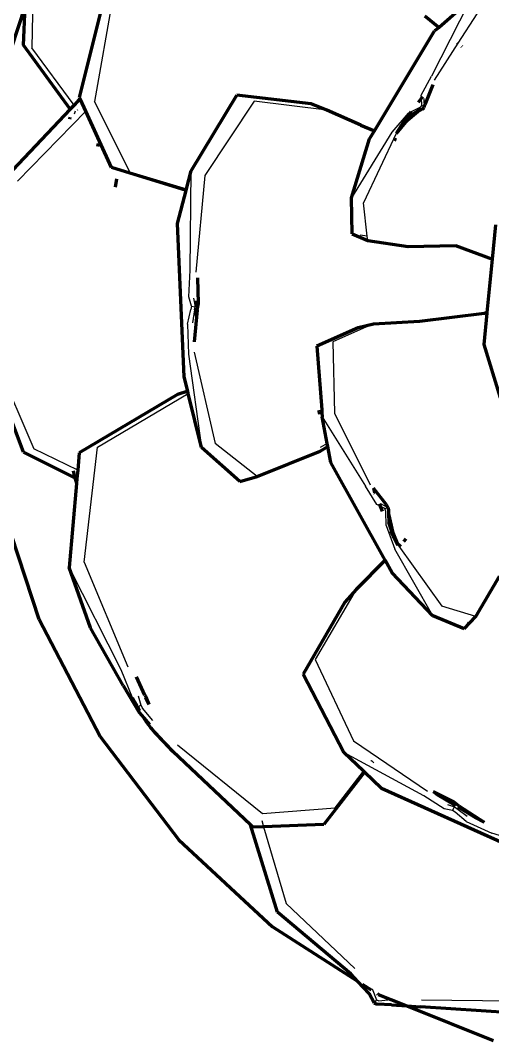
# Model space of a CAD drawing. Header units: millimetres. Extents: x 4307 to 31003, y 2809 to 20009.
# Drawn here: x 14650.6 to 14703.3, y 12810.6 to 12924.7 of the extents above; entities that cross this region are included whole.
import ezdxf

# ---------------------------------------------------------------- set-up
doc = ezdxf.new("R2010")
doc.units = ezdxf.units.MM
doc.layers.add('ProfileEdges', color=7, linetype='Continuous')

msp = doc.modelspace()

# ---------------------------------------------------------------- linework, layer by layer
for p, q in [((14652.07, 12932.9), (14651.85, 12921.62)), ((14661.11, 12928.41), (14658.86, 12915.62)), ((14700.68, 12926.63), (14696.49, 12918.45)), ((14701.57, 12925.4), (14699.46, 12922.14)), ((14699.46, 12922.14), (14696.79, 12918.01)), ((14656.56, 12915.21), (14651.85, 12921.62)), ((14695.36, 12916.3), (14696.49, 12918.45)), ((14695.38, 12915.98), (14695.36, 12916.3)), ((14695.43, 12915.2), (14695.38, 12915.98)), ((14662.81, 12907.74), (14658.86, 12915.62)), ((14676.67, 12915.63), (14671.19, 12907.33)), ((14684.79, 12914.64), (14676.67, 12915.63)), ((14694.21, 12914.46), (14695.22, 12914.96)), ((14695.43, 12915.2), (14695.22, 12914.96)), ((14695.68, 12914.93), (14695.43, 12915.2)), ((14695.63, 12915.93), (14695.68, 12914.93)), ((14657.87, 12914.52), (14650.24, 12906.69)), ((14656.98, 12914.62), (14656.95, 12914.67)), ((14693.88, 12914.29), (14692.07, 12912.2)), ((14693.88, 12914.29), (14694.21, 12914.46)), ((14692.07, 12912.2), (14687.58, 12904.85)), ((14692.56, 12912.05), (14688.9, 12904.3)), ((14692.54, 12911.28), (14692.36, 12911.35)), ((14662.81, 12907.74), (14669.13, 12905.84)), ((14669.55, 12896.74), (14669.66, 12907.86)), ((14671.19, 12907.33), (14670.18, 12896.53)), ((14689.33, 12900.54), (14688.9, 12904.3)), ((14689.33, 12900.54), (14688.54, 12900.67)), ((14689.39, 12900.06), (14689.33, 12900.54)), ((14669.38, 12893.78), (14669.55, 12896.74)), ((14669.67, 12892.74), (14669.38, 12893.78)), ((14669.91, 12893.63), (14670.08, 12892.67)), ((14669.24, 12890.73), (14669.63, 12892.35)), ((14669.67, 12892.74), (14669.63, 12892.35)), ((14669.67, 12892.74), (14670.08, 12892.67)), ((14670.04, 12892.34), (14669.78, 12890.87)), ((14670.04, 12892.34), (14670.08, 12892.67)), ((14669.24, 12890.73), (14669.34, 12887.37)), ((14689.15, 12890.37), (14685.48, 12888.74)), ((14689.15, 12890.37), (14688.32, 12890.32)), ((14690.02, 12890.73), (14689.15, 12890.37)), ((14685.48, 12888.74), (14685.67, 12880.76)), ((14669.98, 12887.59), (14672.33, 12877.38)), ((14647.72, 12886.89), (14652.08, 12876.79)), ((14669.34, 12887.37), (14670.79, 12876.93)), ((14659.19, 12876.97), (14669.33, 12882.96)), ((14683.78, 12881.03), (14684.24, 12881.13)), ((14684.24, 12881.13), (14684.32, 12881.15)), ((14685.67, 12880.76), (14689.63, 12872.75)), ((14684.3, 12880.38), (14689.14, 12872.63)), ((14677.01, 12873.68), (14672.33, 12877.38)), ((14684.86, 12877.39), (14684.05, 12876.93)), ((14656.98, 12874.4), (14652.08, 12876.79)), ((14657.7, 12864.1), (14659.19, 12876.97)), ((14690.39, 12870.55), (14689.14, 12872.63)), ((14690.77, 12870.36), (14690.39, 12870.55)), ((14691.29, 12870.11), (14690.77, 12870.36)), ((14690.81, 12870.67), (14691.61, 12870.24)), ((14691.29, 12870.11), (14691.61, 12870.24)), ((14691.4, 12869.79), (14691.29, 12870.11)), ((14691.42, 12868.22), (14691.4, 12869.79)), ((14691.42, 12868.22), (14692.41, 12865.58)), ((14692.75, 12866.02), (14692.86, 12865.91)), ((14692.86, 12865.91), (14697.65, 12859.19)), ((14696.64, 12858.1), (14692.41, 12865.58)), ((14656, 12863.52), (14661.79, 12852.11)), ((14657.7, 12864.1), (14662.57, 12852.41)), ((14688.1, 12861.07), (14683.5, 12853.22)), ((14701.47, 12858.05), (14697.65, 12859.19)), ((14700.6, 12857.42), (14700.14, 12856.65)), ((14661.79, 12852.11), (14663.1, 12848.92)), ((14683.5, 12853.22), (14687.77, 12844.15)), ((14663.74, 12849.19), (14664.04, 12848.13)), ((14663.61, 12847.9), (14663.66, 12847.93)), ((14663.66, 12847.93), (14664.04, 12848.13)), ((14664.04, 12848.13), (14664.23, 12847.8)), ((14665.37, 12846.43), (14664.23, 12847.8)), ((14664.36, 12846.71), (14663.83, 12847.5)), ((14687.77, 12844.15), (14696.07, 12838.53)), ((14668.11, 12843.68), (14677.63, 12836.03)), ((14695.63, 12837.98), (14686.7, 12842.84)), ((14689.73, 12841.86), (14689.79, 12841.94)), ((14685.75, 12836.65), (14688.89, 12840.76)), ((14697.92, 12836.54), (14695.63, 12837.98)), ((14677.63, 12836.03), (14685.75, 12836.65)), ((14698.83, 12836.37), (14697.92, 12836.54)), ((14698.28, 12837.01), (14699.07, 12836.75)), ((14698.83, 12836.37), (14699.07, 12836.75)), ((14699.14, 12836.16), (14698.83, 12836.37)), ((14699.07, 12836.75), (14699.32, 12836.57)), ((14700.38, 12835.11), (14699.14, 12836.16)), ((14699.32, 12836.57), (14700.49, 12835.71)), ((14677.54, 12835.24), (14677.74, 12834.55)), ((14700.38, 12835.11), (14703.25, 12833.83)), ((14677.74, 12834.55), (14680.25, 12825.96)), ((14712.6, 12830.92), (14703.25, 12833.83)), ((14680.25, 12825.96), (14687.95, 12818.7)), ((14689.89, 12816.43), (14690.34, 12815.2)), ((14690.34, 12815.2), (14690.11, 12814.85)), ((14690.34, 12815.2), (14690.6, 12815.07)), ((14690.6, 12815.07), (14691.96, 12815.23)), ((14691.96, 12815.23), (14692.15, 12815.25)), ((14695.39, 12815.18), (14705.59, 12815.1))]:
    msp.add_line(p, q)
at = {"layer": 'ProfileEdges', "lineweight": 211}
for p, q in [((14657.16, 12916.07), (14660.31, 12928.62)), ((14647.98, 12916.79), (14651.09, 12926.24)), ((14650.9, 12921.9), (14651.09, 12926.24)), ((14700.06, 12926.28), (14697.34, 12923.9)), ((14695.77, 12925.2), (14697.34, 12923.9)), ((14690.12, 12912.33), (14696.85, 12923.5)), ((14697.34, 12923.9), (14696.85, 12923.5)), ((14656.13, 12914.76), (14650.9, 12921.9)), ((14699.37, 12922.21), (14699.46, 12922.14)), ((14699.86, 12921.8), (14699.9, 12921.77)), ((14696.65, 12917.46), (14695.77, 12915.22)), ((14657.27, 12915.83), (14657.16, 12916.07)), ((14669.66, 12907.86), (14674.74, 12916.31)), ((14683.06, 12915.35), (14674.74, 12916.31)), ((14695.38, 12915.98), (14695, 12915.48)), ((14695.49, 12916.12), (14695.38, 12915.98)), ((14656.56, 12915.21), (14656.13, 12914.76)), ((14657.15, 12915.84), (14656.56, 12915.21)), ((14657.27, 12915.83), (14657.15, 12915.84)), ((14657.87, 12914.52), (14657.27, 12915.83)), ((14684.79, 12914.64), (14683.06, 12915.35)), ((14695.49, 12914.74), (14695.68, 12914.93)), ((14695.68, 12914.93), (14695.77, 12915.22)), ((14656.13, 12914.76), (14649.07, 12907.28)), ((14656.08, 12913.86), (14656.05, 12913.65)), ((14656.72, 12914.35), (14656.63, 12914.38)), ((14660.76, 12908.24), (14657.87, 12914.52)), ((14688.59, 12912.98), (14684.79, 12914.64)), ((14693.07, 12912.84), (14694.28, 12914.13)), ((14694.21, 12914.46), (14693.58, 12913.63)), ((14694.96, 12914.47), (14693.59, 12913.29)), ((14694.28, 12914.13), (14693.59, 12913.29)), ((14695.33, 12914.8), (14694.28, 12914.13)), ((14694.96, 12914.47), (14694.28, 12914.13)), ((14695.33, 12914.8), (14694.96, 12914.47)), ((14695.49, 12914.74), (14694.96, 12914.47)), ((14688.59, 12912.98), (14690.12, 12912.33)), ((14693.59, 12913.29), (14692.56, 12912.05)), ((14693.07, 12912.84), (14692.56, 12912.05)), ((14693.58, 12913.63), (14693.07, 12912.84)), ((14693.59, 12913.29), (14693.07, 12912.84)), ((14687.58, 12904.85), (14689.58, 12911.45)), ((14689.58, 12911.45), (14690.12, 12912.33)), ((14659.24, 12910.59), (14659.31, 12910.9)), ((14692.38, 12911.4), (14692.56, 12911.33)), ((14669.08, 12905.65), (14660.76, 12908.24)), ((14661.21, 12906.02), (14661.36, 12906.97)), ((14669.13, 12905.84), (14669.66, 12907.86)), ((14669.08, 12905.65), (14669.13, 12905.84)), ((14668.12, 12901.97), (14669.08, 12905.65)), ((14687.65, 12900.81), (14687.58, 12904.85)), ((14668.87, 12884.84), (14668.12, 12901.97)), ((14703.31, 12897.97), (14703.68, 12901.81)), ((14687.65, 12900.81), (14689.39, 12900.06)), ((14689.39, 12900.06), (14693.91, 12899.42)), ((14693.91, 12899.42), (14699.17, 12899.5)), ((14699.17, 12899.5), (14703.31, 12897.97)), ((14702.73, 12892.01), (14703.31, 12897.97)), ((14670.48, 12893.04), (14670.41, 12895.9)), ((14670.19, 12893.34), (14670.16, 12892.74)), ((14670.33, 12892.3), (14669.99, 12888.74)), ((14670.14, 12892.51), (14670.1, 12891.69)), ((14670.33, 12892.3), (14670.48, 12893.04)), ((14695.15, 12891.02), (14690.02, 12890.73)), ((14702.38, 12891.9), (14695.15, 12891.02)), ((14702.73, 12892.01), (14702.38, 12891.9)), ((14702.38, 12888.44), (14702.72, 12891.94)), ((14702.72, 12891.94), (14702.38, 12891.9)), ((14702.72, 12891.94), (14702.73, 12892.01)), ((14688.32, 12890.32), (14683.68, 12888.25)), ((14690.02, 12890.73), (14688.32, 12890.32)), ((14683.68, 12888.25), (14684.24, 12881.13)), ((14704.21, 12882.47), (14702.38, 12888.44)), ((14650.93, 12876.41), (14647.04, 12886.69)), ((14669.26, 12883.23), (14668.87, 12884.84)), ((14669.26, 12883.23), (14668.12, 12882.87)), ((14669.33, 12882.96), (14669.26, 12883.23)), ((14670.79, 12876.93), (14669.33, 12882.96)), ((14668.12, 12882.87), (14657.15, 12876.32)), ((14684.26, 12880.86), (14683.8, 12880.76)), ((14684.24, 12881.13), (14684.26, 12880.86)), ((14684.32, 12880.87), (14684.26, 12880.86)), ((14684.26, 12880.86), (14684.3, 12880.38)), ((14684.86, 12877.39), (14684.3, 12880.38)), ((14684.92, 12877.03), (14684.86, 12877.39)), ((14656.67, 12873.53), (14650.93, 12876.41)), ((14657.15, 12876.32), (14656.98, 12874.4)), ((14675.09, 12873.13), (14670.79, 12876.93)), ((14677.01, 12873.68), (14684.08, 12876.54)), ((14684.08, 12876.54), (14684.92, 12877.03)), ((14685.26, 12875.24), (14684.92, 12877.03)), ((14691.31, 12864.34), (14685.26, 12875.24)), ((14656.46, 12874.32), (14656.63, 12873.66)), ((14656.98, 12874.4), (14656.89, 12873.42)), ((14656.84, 12872.9), (14656, 12863.52)), ((14656.67, 12873.53), (14656.84, 12872.9)), ((14656.89, 12873.42), (14656.67, 12873.53)), ((14656.89, 12873.42), (14656.84, 12872.9)), ((14675.09, 12873.13), (14677.01, 12873.68)), ((14652.65, 12857.72), (14647.99, 12871.92)), ((14691.46, 12870.51), (14690.03, 12872.38)), ((14690.03, 12872.38), (14690.15, 12871.85)), ((14690.15, 12871.85), (14690.16, 12871.82)), ((14690.66, 12870.62), (14690.77, 12870.36)), ((14690.77, 12870.36), (14691, 12869.82)), ((14691.61, 12870.24), (14691.46, 12870.51)), ((14691.61, 12870.24), (14691.69, 12869.98)), ((14691.69, 12869.98), (14691.7, 12869.53)), ((14691.7, 12869.53), (14692.19, 12867.41)), ((14691.7, 12869.53), (14691.73, 12868.56)), ((14692.31, 12866.86), (14691.73, 12868.56)), ((14691.73, 12868.56), (14692.19, 12867.41)), ((14691.95, 12867.57), (14692.31, 12866.86)), ((14692.19, 12867.41), (14692.31, 12866.86)), ((14692.19, 12867.41), (14692.75, 12866.02)), ((14692.31, 12866.86), (14692.75, 12866.02)), ((14693.03, 12866.09), (14692.86, 12865.91)), ((14693.64, 12866.71), (14693.37, 12866.44)), ((14658.41, 12856.79), (14656, 12863.52)), ((14691.31, 12864.34), (14688.1, 12861.07)), ((14692.1, 12862.91), (14691.31, 12864.34)), ((14696.64, 12858.1), (14692.1, 12862.91)), ((14701.47, 12858.05), (14704.1, 12862.55)), ((14688.1, 12861.07), (14686.83, 12859.65)), ((14686.83, 12859.65), (14682.15, 12851.59)), ((14700.14, 12856.65), (14696.64, 12858.1)), ((14700.14, 12856.65), (14701.47, 12858.05)), ((14652.65, 12857.72), (14659.49, 12844.64)), ((14662.06, 12850.33), (14658.41, 12856.79)), ((14664.48, 12849.26), (14663.54, 12851.31)), ((14686.7, 12842.84), (14682.15, 12851.59)), ((14662.06, 12850.33), (14663.85, 12847.3)), ((14663.61, 12847.9), (14663.1, 12848.92)), ((14663.6, 12848.06), (14663.1, 12848.92)), ((14664.48, 12849.26), (14664.62, 12849.02)), ((14664.96, 12848.21), (14664.6, 12848.99)), ((14664.96, 12848.21), (14664.62, 12849.02)), ((14663.6, 12848.06), (14663.66, 12847.93)), ((14663.61, 12847.9), (14663.83, 12847.5)), ((14663.66, 12847.93), (14663.83, 12847.5)), ((14663.85, 12847.3), (14664.36, 12846.71)), ((14664.36, 12846.71), (14664.99, 12845.98)), ((14664.67, 12846.24), (14664.36, 12846.71)), ((14664.91, 12845.88), (14664.67, 12846.24)), ((14664.67, 12846.24), (14664.93, 12845.91)), ((14665.16, 12845.61), (14664.91, 12845.88)), ((14665.16, 12845.61), (14665.63, 12845.01)), ((14667.59, 12842.97), (14665.16, 12845.61)), ((14659.49, 12844.64), (14668.26, 12833.06)), ((14665.63, 12845.01), (14667.59, 12842.97)), ((14676.29, 12834.75), (14667.59, 12842.97)), ((14688.89, 12840.76), (14686.7, 12842.84)), ((14689.02, 12840.64), (14688.89, 12840.76)), ((14689.95, 12841.84), (14689.89, 12841.76)), ((14689.02, 12840.64), (14684.48, 12834.81)), ((14690.92, 12838.82), (14689.02, 12840.64)), ((14705.33, 12832.35), (14690.92, 12838.82)), ((14699, 12837.33), (14696.69, 12838.49)), ((14696.69, 12838.49), (14697.16, 12838.11)), ((14697.16, 12838.11), (14699.17, 12836.92)), ((14699.54, 12836.87), (14699, 12837.33)), ((14699.45, 12836.75), (14701.47, 12835.55)), ((14699.54, 12836.87), (14702.4, 12835.05)), ((14701.47, 12835.55), (14702.4, 12835.05)), ((14679.29, 12824.99), (14676.29, 12834.75)), ((14676.55, 12834.51), (14676.29, 12834.75)), ((14677.74, 12834.55), (14676.55, 12834.51)), ((14684.48, 12834.81), (14677.74, 12834.55)), ((14668.26, 12833.06), (14678.73, 12823.36)), ((14687.48, 12818.09), (14679.29, 12824.99)), ((14688.27, 12817.25), (14678.73, 12823.36)), ((14688.27, 12817.25), (14687.48, 12818.09)), ((14689.52, 12815.92), (14688.27, 12817.25)), ((14689.79, 12816.28), (14688.79, 12816.92)), ((14690.11, 12814.85), (14689.52, 12815.92)), ((14690.55, 12815.79), (14690.45, 12815.86)), ((14690.55, 12815.79), (14691.96, 12815.23)), ((14690.11, 12814.85), (14690.44, 12814.7)), ((14692.02, 12814.63), (14690.44, 12814.7)), ((14691.96, 12815.23), (14693.75, 12814.51)), ((14692.02, 12814.63), (14693.75, 12814.51)), ((14693.75, 12814.51), (14695.27, 12814.4)), ((14693.75, 12814.51), (14703.39, 12810.64)), ((14705.45, 12813.74), (14695.27, 12814.4))]:
    msp.add_line(p, q, dxfattribs=at)

doc.saveas('drawing.dxf')
